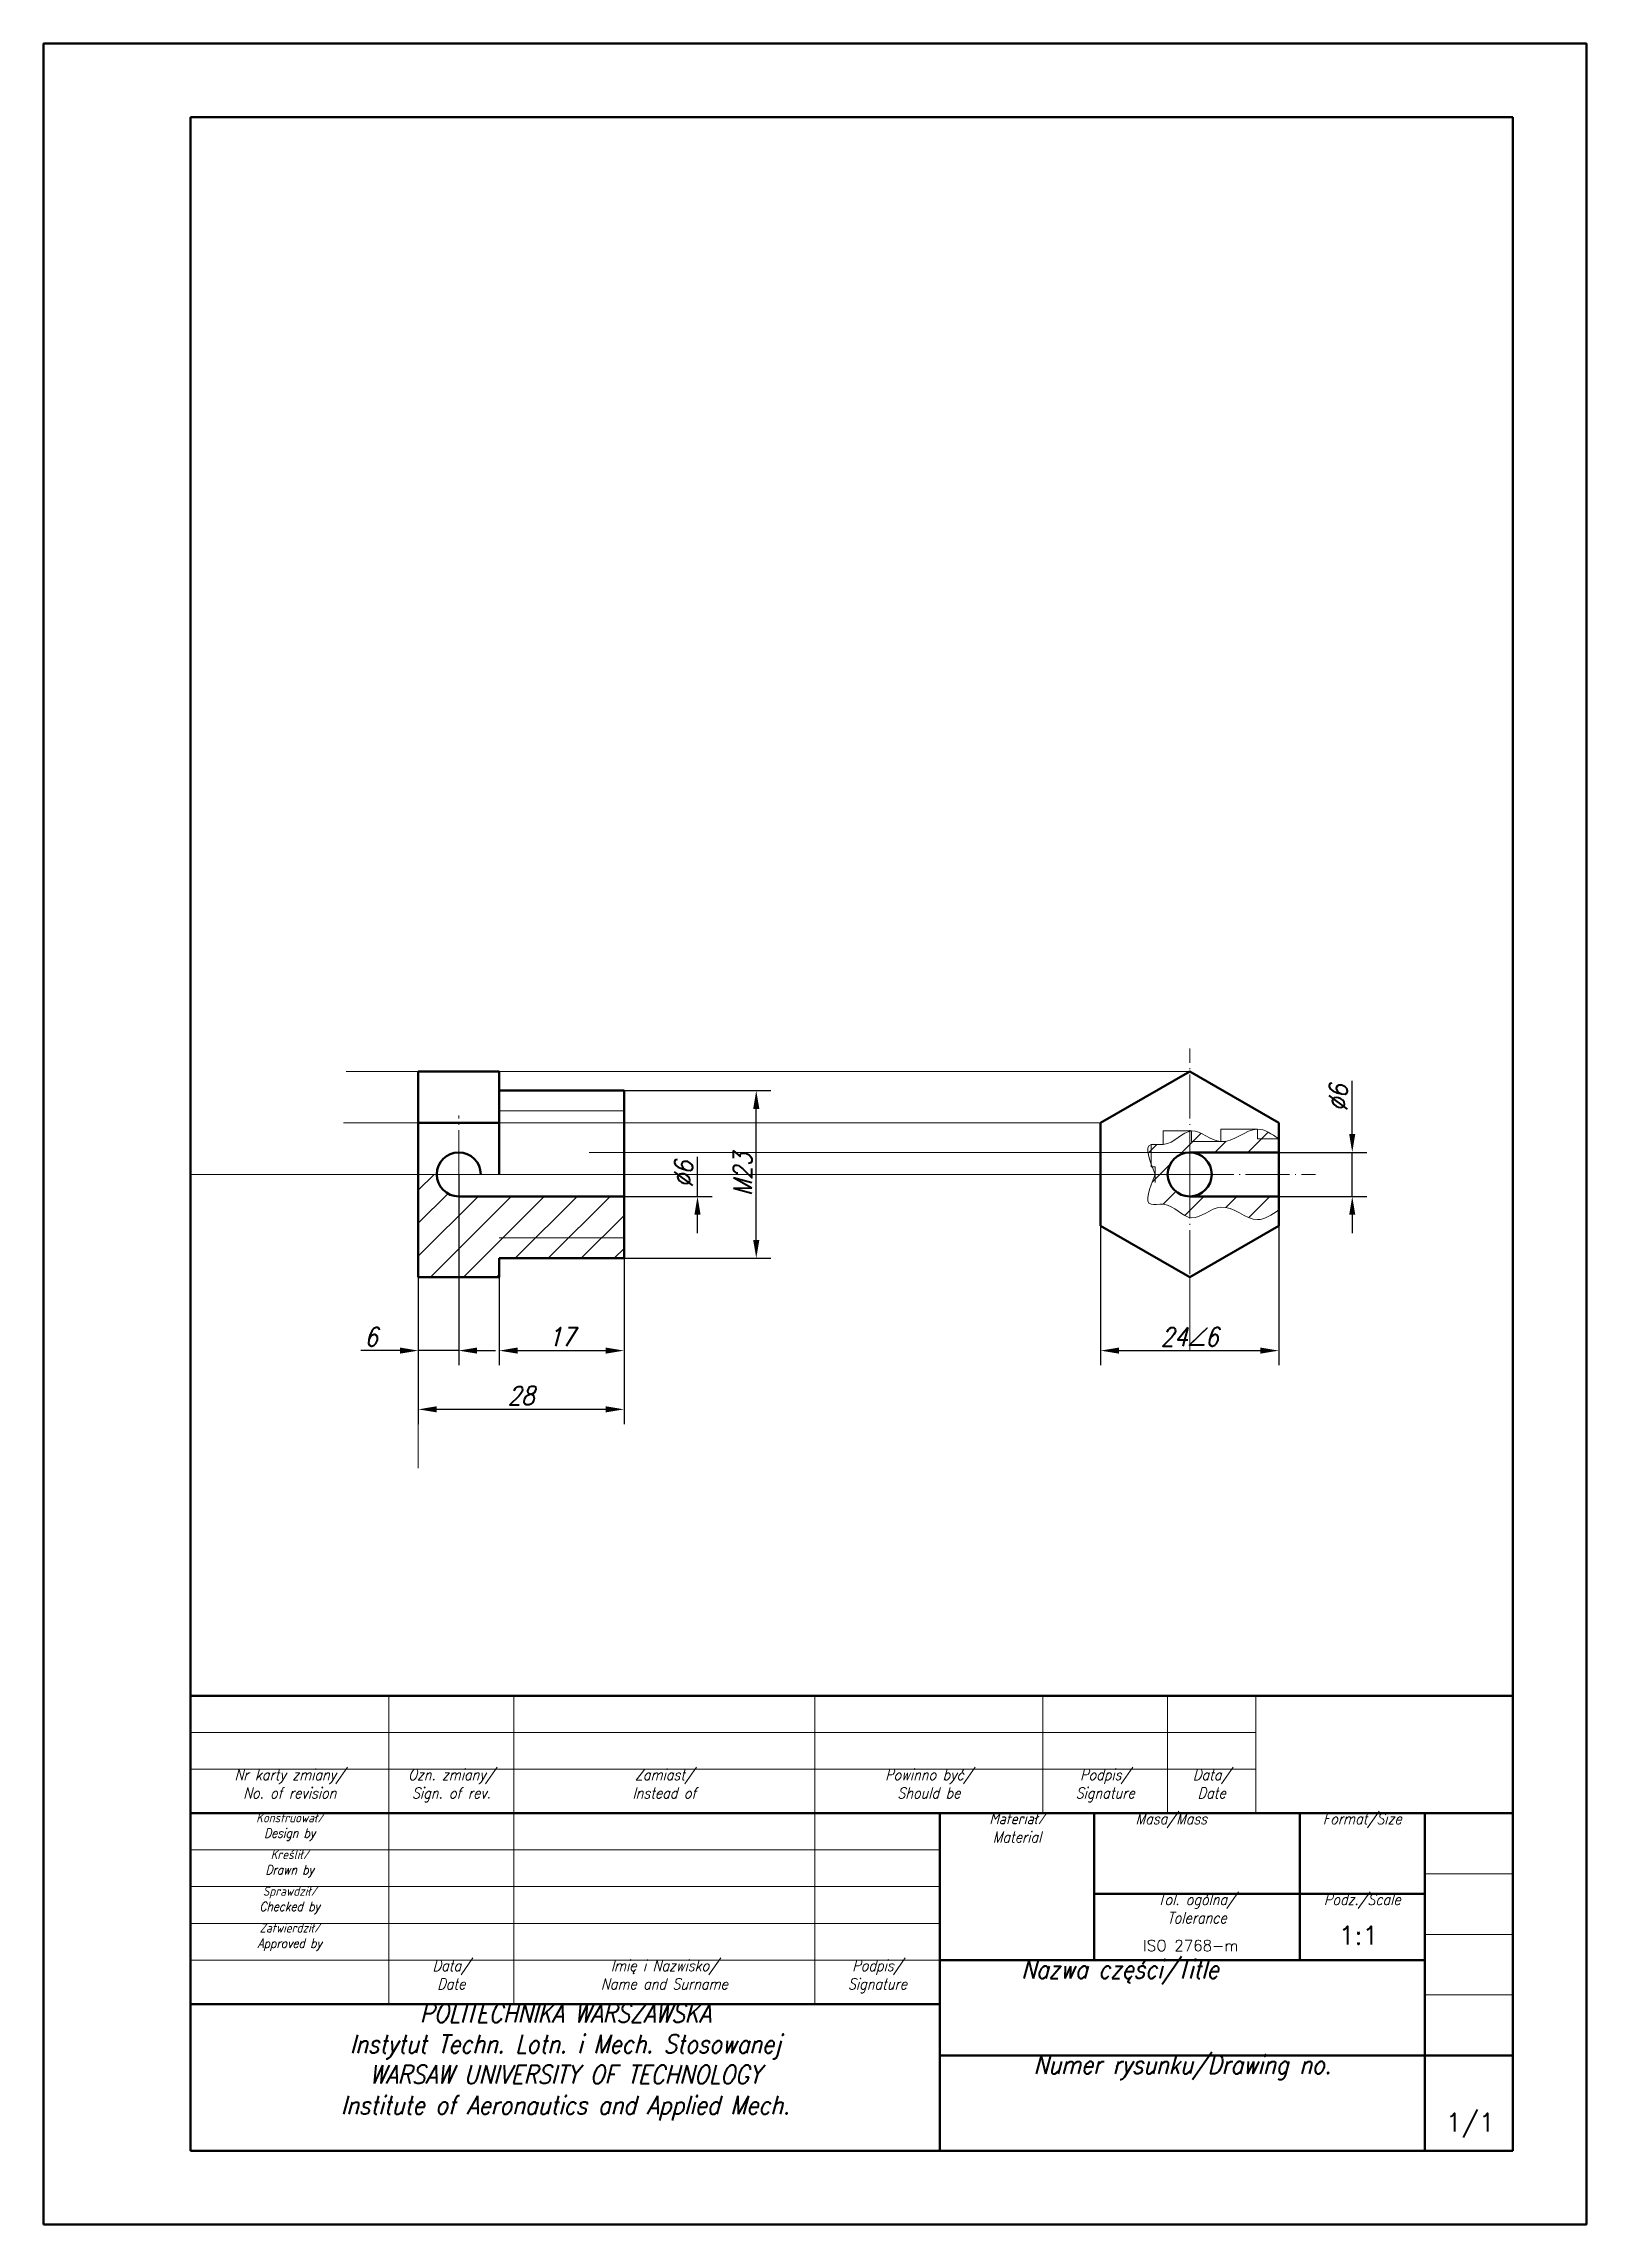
# Model space of a CAD drawing. Header units: millimetres. Extents: x 0 to 210, y 0 to 297.
import ezdxf
from ezdxf.enums import TextEntityAlignment as Align

# ---------------------------------------------------------------- set-up
doc = ezdxf.new("R2010")
doc.units = ezdxf.units.MM
doc.header["$LTSCALE"] = 0.5
doc.linetypes.add('ACAD_ISO04W050', pattern=[15, 12, -1.5, 0, -1.5])
doc.layers.get('0').update_dxf_attribs({"lineweight": 18})
for name, color, linetype, lineweight in [('1-DL. KRESKA KROPKA (CIENKA)', 1, 'ACAD_ISO04W050', 18), ('111-NAPISY', 111, 'Continuous', 18), ('140-KRESKOWANIE', 140, 'Continuous', 15), ('3-WYMIAR', 3, 'Continuous', 18), ('4-CIENKA CIĄGŁA', 4, 'Continuous', 18), ('41-GRUBA CIĄGŁA', 41, 'Continuous', 50)]:
    doc.layers.add(name, color=color, linetype=linetype, lineweight=lineweight)
doc.styles.get("Standard").update_dxf_attribs({"font": 'simplex.shx', "width": 0.85, "oblique": 15})
doc.dimstyles.new('RYS_TECHNICZNY', dxfattribs={"dimtxt": 2.5, "dimasz": 2.5, "dimexe": 2, "dimexo": 0, "dimtad": 1, "dimtxsty": 'Standard', "dimcen": -4, "dimadec": 0, "dimazin": 0, "dimtfac": 1, "dimtmove": 0, "dimatfit": 0, "dimfxl": 1, "dimarcsym": 0})

# ---------------------------------------------------------------- blocks, each defined once
blk = doc.blocks.new('A4_2016')
at = {"layer": '41-GRUBA CIĄGŁA'}
for p, q in [((200, 287), (20, 287)), ((20, 287), (20, 10)), ((200, 10), (200, 287)), ((20, 10), (200, 10))]:
    blk.add_line(p, q, dxfattribs=at)
blk.add_lwpolyline([(0, 0), (0, 297), (210, 297), (210, 0)], close=True, dxfattribs=at)
blk = doc.blocks.new('TAB_RYSUNKOWA_2016')
at = {"layer": '4-CIENKA CIĄGŁA'}
for p, q in [((-153, 20), (-153, 62)), ((-136, 20), (-136, 62)), ((-95, 20), (-95, 62)), ((-64, 46), (-64, 62)), ((-47, 46), (-47, 62)), ((-35, 46), (-35, 62)), ((-180, 57), (-35, 57)), ((-180, 52), (-35, 52)), ((-180, 41), (-78, 41)), ((-180, 36), (-78, 36)), ((-12, 37.75), (0, 37.75)), ((-180, 31), (-78, 31)), ((-12, 29.5), (0, 29.5)), ((-180, 26), (-78, 26)), ((-12, 21.25), (0, 21.25))]:
    blk.add_line(p, q, dxfattribs=at)
at = {"layer": '41-GRUBA CIĄGŁA'}
for p, q in [((-180, 62), (0, 62)), ((-180, 0), (-180, 62)), ((-180, 46), (0, 46)), ((-78, 0), (-78, 46)), ((-57, 26), (-57, 46)), ((-29, 26), (-29, 46)), ((-12, 26), (-12, 46)), ((-57, 35), (-12, 35)), ((-78, 26), (-12, 26)), ((-12, 26), (-12, 0)), ((-180, 20), (-78, 20)), ((-78, 13), (-12, 13)), ((-12, 13), (0, 13))]:
    blk.add_line(p, q, dxfattribs=at)
at = {"layer": '111-NAPISY', "attachment_point": 1}
for s, width, heights, insert, char_height in [('\\pxb0.33333,qc;Nr karty zmiany/\\P\\pb0.25;No. of revision', 27, [7.24], (-180, 52), 1.5), ('\\pxb0.33333,qc;Ozn. zmiany/\\P\\pb0.33333;Sign. of rev.', 17, [6], (-153, 52), 1.5), ('\\pxb0.33333,qc;Zamiast/\\PInstead of', 41, [6], (-136, 52), 1.5), ('\\pxb0.33333,qc;Powinno być/\\PShould be', 31, [6], (-95, 52), 1.5), ('\\pxb0.33333,qc;Podpis/\\PSignature', 17, [6], (-64, 52), 1.5), ('\\pxb0.33333,qc;Data/\\PDate', 12, [6], (-47, 52), 1.5), ('\\pxb0.25,qc;Konstruował/\\PDesign by', 27, [5], (-180, 46), 1.25), ('\\pxb0.332,qc;Materiał/\\PMaterial', 21, [6], (-78, 46), 1.5), ('\\pxb0.332,qc;Masa/Mass', 21, [2.51], (-57, 46), 1.5), ('\\pxb0.332,qc;Format/Size', 17, [2.51], (-29, 46), 1.5), ('\\pxb0.25333,qc;{\\H0.83333x;Kreślił/\\PDrawn by}', 27, [5], (-180, 41), 1.5), ('\\pxb0.25,qc;Sprawdził/\\PChecked by', 27, [5], (-180, 36), 1.25), ('\\pxb0.332,qc;Tol. ogólna/\\PTolerance', 28, [5.65], (-57, 35), 1.5), ('\\pxb0.332,qc;Podz./Scale', 17, [2.51], (-29, 35), 1.5), ('\\pxb0.25333,qc;Zatwierdził/\\PApproved by', 27, [5], (-180, 31), 1.25), ('\\pxb0.33333,qc;Data/\\PDate', 17, [6], (-153, 26), 1.5), ('\\pxb0.33333,qc;Imię i Nazwisko/\\PName and Surname', 41, [6], (-136, 26), 1.5), ('\\pxb0.33333,qc;Podpis/\\PSignature', 17, [6], (-95, 26), 1.5), ('\\pxb0.332,qc;Nazwa części/Title', 49, [3.53], (-78, 26), 2.5), ('\\pxb0.332,qc;POLITECHNIKA WARSZAWSKA\\PInstytut Techn. Lotn. i Mech. Stosowanej\\PWARSAW UNIVERSITY OF TECHNOLOGY\\PInstitute of Aeronautics and Applied Mech.', 102, [20], (-180, 20), 2.5), ('\\pxb0.332,qc;Numer rysunku/Drawing no.', 66, [3.53], (-78, 13), 2.5)]:
    blk.add_mtext_dynamic_manual_height_columns(s, width=width, gutter_width=7.5, heights=heights, dxfattribs=dict(at, insert=insert, char_height=char_height))
at = {"layer": '111-NAPISY'}
for tag, p, height in [('DATA', (-146.9, 42.66), 1.25), ('KONSTRUKTOR', (-134.7, 42.58), 1.25), ('DATA', (-147.12, 37.94), 1.25), ('KRESLIL', (-134.74, 37.66), 1.25), ('MASA', (-47.77, 38.03), 2.5), ('A', (-23.26, 38.03), 2.5), ('MAT', (-70.49, 33.85), 2.5), ('DATA', (-147.26, 32.91), 1.25), ('SPRAWDZIL', (-134.97, 32.53), 1.25), ('X:X', (-23.7, 28.11), 2.5), ('DATA', (-147.35, 28.11), 1.25), ('ZATWIERDZIL', (-134.78, 27.73), 1.25), ('TOLERANCJA', (-50.34, 27.22), 1.5), ('NR_RYSUNKU', (-57.61, 3.39), 2.5), ('X/X', (-9.13, 2.65), 2.5)]:
    blk.add_attdef(tag, p, '', height=height, dxfattribs=at)
blk.add_attdef('NAZWA_CZESCI', text='', height=2.5, dxfattribs=at).set_placement((-59.19, 18.76), align=Align.TOP_LEFT)
blk = doc.blocks.new('*D32')
at = {"layer": '3-WYMIAR', "color": 0, "lineweight": -2, "transparency": 16777216}
for p, q in [((178.13, 148.47), (178.13, 155.73)), ((168.13, 145.97), (180.13, 145.97)), ((178.13, 139.97), (178.13, 145.97)), ((168.13, 139.97), (180.13, 139.97)), ((178.13, 137.47), (178.13, 134.97))]:
    blk.add_line(p, q, dxfattribs=at)
at = {"layer": '3-WYMIAR', "color": 0, "transparency": 16777216}
for points in [[(177.71, 148.47), (178.54, 148.47), (178.13, 145.97)], [(177.71, 137.47), (178.54, 137.47), (178.13, 139.97)]]:
    blk.add_solid(points, dxfattribs=at)
at = {"layer": 'Defpoints', "color": 0, "transparency": 16777216}
for p in [(168.13, 145.97), (178.13, 145.97), (168.13, 139.97)]:
    blk.add_point(p, dxfattribs=at)
at = {"layer": '3-WYMIAR', "color": 0, "transparency": 16777216, "insert": (176.25, 153.35), "char_height": 2.5, "attachment_point": 5, "rotation": 90}
blk.add_mtext('%%c6', dxfattribs=at)
blk = doc.blocks.new('*D33')
at = {"layer": '3-WYMIAR', "color": 0, "lineweight": -2, "transparency": 16777216}
for p, q in [((89, 139.97), (89, 145.35)), ((79, 139.97), (91, 139.97)), ((89, 134.97), (89, 137.47))]:
    blk.add_line(p, q, dxfattribs=at)
at = {"layer": '3-WYMIAR', "color": 0, "transparency": 16777216}
blk.add_solid([(88.58, 137.47), (89.42, 137.47), (89, 139.97)], dxfattribs=at)
at = {"layer": 'Defpoints', "color": 0, "transparency": 16777216}
for p in [(79, 145.97), (89, 145.97), (79, 139.97)]:
    blk.add_point(p, dxfattribs=at)
at = {"layer": '3-WYMIAR', "color": 0, "transparency": 16777216, "insert": (87.13, 142.97), "char_height": 2.5, "attachment_point": 5, "rotation": 90}
blk.add_mtext('%%c6', dxfattribs=at)
blk = doc.blocks.new('*D34')
at = {"layer": '3-WYMIAR', "color": 0, "lineweight": -2, "transparency": 16777216}
for p, q in [((79, 154.4), (99, 154.4)), ((97, 134.05), (97, 151.9)), ((79, 131.55), (99, 131.55))]:
    blk.add_line(p, q, dxfattribs=at)
at = {"layer": '3-WYMIAR', "color": 0, "transparency": 16777216}
for points in [[(96.58, 151.9), (97.42, 151.9), (97, 154.4)], [(96.58, 134.05), (97.42, 134.05), (97, 131.55)]]:
    blk.add_solid(points, dxfattribs=at)
at = {"layer": 'Defpoints', "color": 0, "transparency": 16777216}
for p in [(79, 154.4), (97, 154.4), (79, 131.55)]:
    blk.add_point(p, dxfattribs=at)
at = {"layer": '3-WYMIAR', "color": 0, "transparency": 16777216, "insert": (95.13, 142.97), "char_height": 2.5, "attachment_point": 5, "rotation": 90}
blk.add_mtext('M23', dxfattribs=at)
blk = doc.blocks.new('*D35')
at = {"layer": '3-WYMIAR', "color": 0, "lineweight": -2, "transparency": 16777216}
for p, q in [((143.88, 142.97), (143.88, 116.97)), ((168.13, 142.97), (168.13, 116.97)), ((146.38, 118.97), (165.63, 118.97))]:
    blk.add_line(p, q, dxfattribs=at)
at = {"layer": '3-WYMIAR', "color": 0, "transparency": 16777216}
for points in [[(146.38, 119.39), (146.38, 118.56), (143.88, 118.97)], [(165.63, 119.39), (165.63, 118.56), (168.13, 118.97)]]:
    blk.add_solid(points, dxfattribs=at)
at = {"layer": 'Defpoints', "color": 0, "transparency": 16777216}
for p in [(143.88, 142.97), (168.13, 142.97), (168.13, 118.97)]:
    blk.add_point(p, dxfattribs=at)
at = {"layer": '3-WYMIAR', "color": 0, "transparency": 16777216, "insert": (156, 120.85), "char_height": 2.5, "attachment_point": 5}
blk.add_mtext('24∠6', dxfattribs=at)
blk = doc.blocks.new('*D36')
at = {"layer": '3-WYMIAR', "color": 0, "lineweight": -2, "transparency": 16777216}
for p, q in [((51, 142.97), (51, 116.97)), ((56.5, 142.97), (56.5, 116.97)), ((48.5, 118.97), (43.16, 118.97)), ((56.5, 118.97), (51, 118.97)), ((59, 118.97), (61.5, 118.97))]:
    blk.add_line(p, q, dxfattribs=at)
at = {"layer": '3-WYMIAR', "color": 0, "transparency": 16777216}
for points in [[(48.5, 119.39), (48.5, 118.56), (51, 118.97)], [(59, 119.39), (59, 118.56), (56.5, 118.97)]]:
    blk.add_solid(points, dxfattribs=at)
at = {"layer": 'Defpoints', "color": 0, "transparency": 16777216}
for p in [(51, 142.97), (56.5, 142.97), (56.5, 118.97)]:
    blk.add_point(p, dxfattribs=at)
at = {"layer": '3-WYMIAR', "color": 0, "transparency": 16777216, "insert": (44.58, 120.85), "char_height": 2.5, "attachment_point": 5}
blk.add_mtext('6', dxfattribs=at)
blk = doc.blocks.new('*D37')
at = {"layer": '3-WYMIAR', "color": 0, "lineweight": -2, "transparency": 16777216}
for p, q in [((79, 131.55), (79, 116.97)), ((62, 128.97), (62, 116.97)), ((64.5, 118.97), (76.5, 118.97))]:
    blk.add_line(p, q, dxfattribs=at)
at = {"layer": '3-WYMIAR', "color": 0, "transparency": 16777216}
for points in [[(64.5, 119.39), (64.5, 118.56), (62, 118.97)], [(76.5, 119.39), (76.5, 118.56), (79, 118.97)]]:
    blk.add_solid(points, dxfattribs=at)
at = {"layer": 'Defpoints', "color": 0, "transparency": 16777216}
for p in [(79, 131.55), (62, 128.97), (79, 118.97)]:
    blk.add_point(p, dxfattribs=at)
at = {"layer": '3-WYMIAR', "color": 0, "transparency": 16777216, "insert": (70.5, 120.85), "char_height": 2.5, "attachment_point": 5}
blk.add_mtext('17', dxfattribs=at)
blk = doc.blocks.new('*D38')
at = {"layer": '3-WYMIAR', "color": 0, "lineweight": -2, "transparency": 16777216}
for p, q in [((79, 131.55), (79, 108.97)), ((51, 128.97), (51, 108.97)), ((76.5, 110.97), (53.5, 110.97))]:
    blk.add_line(p, q, dxfattribs=at)
at = {"layer": '3-WYMIAR', "color": 0, "transparency": 16777216}
for points in [[(53.5, 111.39), (53.5, 110.56), (51, 110.97)], [(76.5, 111.39), (76.5, 110.56), (79, 110.97)]]:
    blk.add_solid(points, dxfattribs=at)
at = {"layer": 'Defpoints', "color": 0, "transparency": 16777216}
for p in [(79, 131.55), (51, 128.97), (51, 110.97)]:
    blk.add_point(p, dxfattribs=at)
at = {"layer": '3-WYMIAR', "color": 0, "transparency": 16777216, "insert": (65, 112.85), "char_height": 2.5, "attachment_point": 5}
blk.add_mtext('28', dxfattribs=at)

msp = doc.modelspace()

# ---------------------------------------------------------------- hatches: boundary and pattern name
at = {"layer": '140-KRESKOWANIE'}
h = msp.add_hatch(dxfattribs=at)
h.set_pattern_fill('ANSI31', color=256)
edge = h.paths.add_edge_path()
edge.add_spline(control_points=[(168.125, 147.803), (167.174, 148.468), (164.634, 150.247), (160.602, 145.806), (156.086, 150.386), (153.528, 146.567), (149.465, 147.552), (150.546, 144.878), (151.316, 142.973)], knot_values=[0, 0, 0, 0, 3.1668831, 8.4640133, 12.689459, 16.9682429, 18.629061, 22.7405319, 22.7405319, 22.7405319, 22.7405319], degree=3, periodic=0)
edge.add_spline(control_points=[(151.316, 142.973), (150.546, 141.068), (149.465, 138.394), (153.528, 139.379), (156.086, 135.559), (160.602, 140.139), (164.634, 135.699), (167.174, 137.477), (168.125, 138.143)], knot_values=[0, 0, 0, 0, 4.111471, 5.7722891, 10.051073, 14.2765186, 19.5736488, 22.7405319, 22.7405319, 22.7405319, 22.7405319], degree=3, periodic=0)
edge.add_line((168.125, 138.143), (168.125, 139.973))
edge.add_line((168.125, 139.973), (156.001, 139.973))
edge.add_arc((156.001, 142.973), 3, 90, 270, ccw=False)
edge.add_line((156.001, 145.973), (168.125, 145.973))
edge.add_line((168.125, 145.973), (168.125, 147.803))
h = msp.add_hatch(dxfattribs=at)
h.set_pattern_fill('ANSI31', color=256)
h.paths.add_polyline_path([(79.001, 139.973), (56.501, 139.973, -0.4142136), (53.501, 142.973), (51.001, 142.973), (51.001, 128.973), (62.001, 128.973), (62.001, 131.548), (79.001, 131.548)])

# ---------------------------------------------------------------- linework, layer by layer
for p, q in [((156.001, 156.973), (41.177, 156.973)), ((79.001, 142.973), (79.001, 151.613)), ((143.876, 149.973), (40.806, 149.973)), ((156.262, 148.883), (152.399, 148.883)), ((152.399, 148.883), (152.399, 147.043)), ((156.262, 147.44), (156.262, 148.883)), ((165.252, 149.135), (160.234, 149.135)), ((160.234, 149.135), (160.234, 147.44)), ((165.252, 147.803), (165.252, 149.135)), ((168.125, 149.973), (168.125, 149.973)), ((168.125, 149.973), (168.125, 147.803)), ((152.399, 147.043), (150.738, 147.043)), ((150.738, 147.043), (150.738, 144.014)), ((160.234, 147.44), (156.262, 147.44)), ((168.125, 147.803), (165.252, 147.803)), ((19.996, 71.973), (19.996, 142.973)), ((19.996, 142.973), (51.001, 142.973)), ((51.001, 142.973), (46.001, 142.973)), ((51.001, 142.973), (131.001, 142.973)), ((51.001, 142.973), (56.501, 142.973)), ((56.501, 142.973), (56.501, 139.973)), ((56.501, 142.973), (79.001, 142.973)), ((79.001, 142.973), (84.001, 142.973)), ((131.001, 142.973), (156.001, 142.973)), ((143.876, 142.973), (138.876, 142.973)), ((150.738, 144.014), (151.316, 144.014)), ((151.316, 144.014), (151.316, 141.886)), ((156.001, 142.973), (156.001, 139.973))]:
    msp.add_line(p, q)
at = {"color": 0}
for p, q in [((79.001, 154.398), (89.001, 154.398)), ((89.001, 154.398), (97.001, 154.398)), ((156.001, 145.973), (74.245, 145.973)), ((168.125, 145.973), (178.125, 145.973)), ((156.001, 128.973), (156.001, 118.973))]:
    msp.add_line(p, q, dxfattribs=at)
at = {"layer": '1-DL. KRESKA KROPKA (CIENKA)'}
for p, q in [((156.001, 142.973), (156.001, 160.097)), ((56.501, 142.973), (56.501, 150.973)), ((46.001, 142.973), (84.001, 142.973)), ((56.501, 142.973), (56.501, 134.973)), ((156.001, 142.973), (138.876, 142.973)), ((156.001, 142.973), (156.001, 125.848)), ((156.001, 142.973), (173.125, 142.973))]:
    msp.add_line(p, q, dxfattribs=at)
at = {"layer": '3-WYMIAR', "color": 0}
for p, q in [((51.001, 128.973), (51.001, 118.973)), ((51.001, 118.973), (51.001, 110.973)), ((51.001, 110.973), (51.001, 102.973))]:
    msp.add_line(p, q, dxfattribs=at)
at = {"layer": '4-CIENKA CIĄGŁA'}
for p, q in [((79.001, 151.613), (62.001, 151.613)), ((79.001, 134.333), (62.001, 134.333))]:
    msp.add_line(p, q, dxfattribs=at)
for points in [[(168.125, 147.803), (165.252, 149.135), (160.234, 147.44), (156.262, 148.883), (152.399, 147.043), (150.738, 147.043), (151.316, 142.973)], [(168.125, 138.143), (165.252, 136.81), (160.234, 138.505), (156.262, 137.063), (152.399, 138.902), (150.738, 138.902), (151.316, 142.973)]]:
    msp.add_spline(points, degree=3, dxfattribs=at)
at = {"layer": '41-GRUBA CIĄGŁA'}
for p, q in [((51.001, 142.973), (51.001, 156.973)), ((51.001, 156.973), (62.001, 156.973)), ((62.001, 156.973), (62.001, 142.973)), ((62.001, 142.973), (62.001, 154.398)), ((62.001, 154.398), (79.001, 154.398)), ((79.001, 154.398), (79.001, 142.973)), ((79.001, 154.398), (79.001, 152.698)), ((51.001, 149.973), (62.001, 149.973)), ((156.001, 145.973), (168.125, 145.973)), ((51.001, 142.973), (51.001, 128.973)), ((79.001, 131.548), (79.001, 142.973)), ((56.501, 139.973), (79.001, 139.973)), ((156.001, 139.973), (168.125, 139.973)), ((62.001, 128.973), (62.001, 131.548)), ((62.001, 131.548), (79.001, 131.548)), ((51.001, 128.973), (62.001, 128.973))]:
    msp.add_line(p, q, dxfattribs=at)
msp.add_lwpolyline([(156.001, 128.973), (168.125, 135.973), (168.125, 149.973), (156.001, 156.973), (143.876, 149.973), (143.876, 135.973)], close=True, dxfattribs=at)
msp.add_circle((156.001, 142.973), 3, dxfattribs=at)
for centre, start, end in [((56.501, 142.973), 0, 180), ((56.501, 142.973), 0, 270), ((156.001, 142.973), 90, 270)]:
    msp.add_arc(centre, 3, start, end, dxfattribs=at)

# ---------------------------------------------------------------- block references
msp.add_blockref('A4_2016', (-0.004, -0.027))
msp.add_blockref('TAB_RYSUNKOWA_2016', (199.996, 9.973)).add_auto_attribs({'X:X': '1:1', 'TOLERANCJA': 'ISO 2768-m', 'X/X': '1/1'})

# ---------------------------------------------------------------- dimensions: what is measured, and where the dimension line sits
at = {"layer": '3-WYMIAR'}
for base, p1, p2, override, picture, middle in [((178.125, 145.973), (168.125, 139.973), (168.125, 145.973), {"dimpost": '%%c<>'}, '*D32', (176.25, 153.352)), ((97.001, 154.398), (79.001, 131.548), (79.001, 154.398), {"dimdec": 0, "dimpost": 'M<>'}, '*D34', (95.126, 142.973))]:
    dim = msp.add_linear_dim(base=base, p1=p1, p2=p2, angle=90, dimstyle='RYS_TECHNICZNY', override=override, dxfattribs=at)
    dim.commit()
    dim.dimension.update_dxf_attribs({"geometry": picture, "text_midpoint": middle})
dim = msp.add_linear_dim(base=(89.001, 145.973), p1=(79.001, 139.973), p2=(79.001, 145.973), angle=90, dimstyle='RYS_TECHNICZNY', override={"dimpost": '%%c<>', "dimse2": 1, "dimsd2": 1}, dxfattribs=at)
dim.commit()
dim.dimension.update_dxf_attribs({"geometry": '*D33', "text_midpoint": (89.001, 142.973), "dimtype": 160})
dim = msp.add_linear_dim(base=(56.500826454, 118.972802079), p1=(51.000826454, 142.972802079), p2=(56.500826454, 142.972802079), dimstyle='RYS_TECHNICZNY', override={"dimdec": 0}, dxfattribs=at)
dim.commit()
dim.dimension.update_dxf_attribs({"geometry": '*D36', "text_midpoint": (44.580038484, 118.972802079), "dimtype": 160})
dim = msp.add_linear_dim(base=(168.125, 118.973), p1=(143.876, 142.973), p2=(168.125, 142.973), dimstyle='RYS_TECHNICZNY', override={"dimdec": 0, "dimpost": '∠6'}, dxfattribs=at)
dim.commit()
dim.dimension.update_dxf_attribs({"geometry": '*D35', "text_midpoint": (156.001, 120.848)})
for base, p1, p2, picture, middle in [((51.001, 110.973), (79.001, 131.548), (51.001, 128.973), '*D38', (65.001, 112.848)), ((79.001, 118.973), (62.001, 128.973), (79.001, 131.548), '*D37', (70.501, 120.848))]:
    dim = msp.add_linear_dim(base=base, p1=p1, p2=p2, dimstyle='RYS_TECHNICZNY', dxfattribs=at)
    dim.commit()
    dim.dimension.update_dxf_attribs({"geometry": picture, "text_midpoint": middle})

doc.saveas('drawing.dxf')
